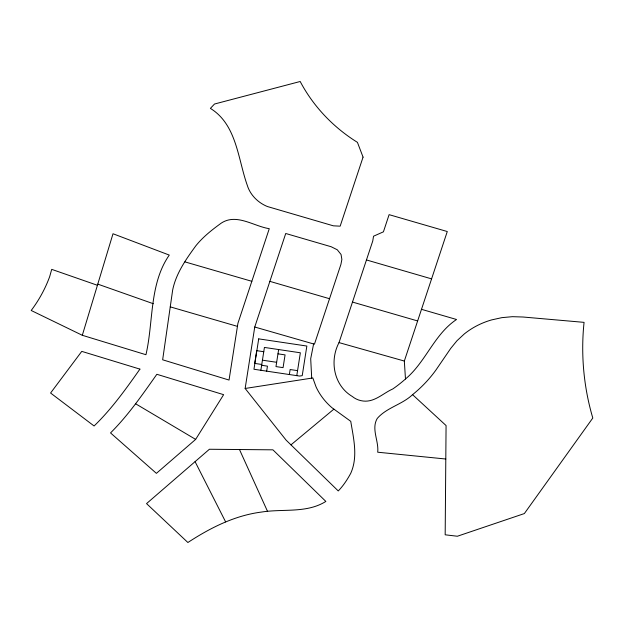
<?xml version="1.0" encoding="UTF-8"?>
<svg xmlns="http://www.w3.org/2000/svg" width="624" height="624" viewBox="0 0 624 624"><rect width="100%" height="100%" fill="white"/><g stroke="black" fill="none" stroke-linecap="round" stroke-linejoin="round"><path stroke-width="0.94" d="M82.313 335.291L112.999 233.75L169.276 255.076C149.128 284.107 153.613 321.828 145.946 354.713L82.313 335.291L31.2 310.479A155.415 139.924 6.8 0 0 49.686 276.604L51.714 269.357L97.445 285.293M237.44 326.375L237.916 323.318L269.272 228.68C253.82 226.309 236.551 213.073 221.309 223.088C212.074 229.749 203.073 236.839 195.874 245.755C186.053 259.21 175.968 273.476 172.645 290.137L162.653 359.798L229.039 380.063L237.44 326.375L170.266 306.868M245.146 388.471L312.827 377.957L316.072 386.919A65.536 58.999 6.8 0 0 332.015 407.768L350.75 421.325C353.519 438.407 358.192 456.737 350.719 473.359C347.264 479.677 343.301 485.784 338.255 490.948L286.096 440.115L245.146 388.471L254.748 327.015L285.73 233.485L331.18 246.745L337.272 249.772L341.039 254.459L341.874 259.428L340.907 264.42L314.441 344.191L254.748 327.015M260.855 370.282L264.428 347.428L300.355 352.786L296.782 375.648M266.666 371.155L267.454 366.148L261.635 365.282M278.647 349.541L275.98 366.584L283.07 367.645L285.067 354.892L277.976 353.831M289.357 374.54L290.137 369.533L297.562 370.64M313.615 343.949L310.697 358.714L311.704 378.136M421.496 309.317L447.275 231.535L389.103 214.656L383.425 231.832L373.534 236.207L372.754 240.997L339.027 342.607C329.316 360.968 333.832 385.546 352.31 396.482A19.305 17.386 6.8 0 0 365.547 401.17C375.929 401.084 383.76 392.933 392.785 388.955C398.354 385.156 403.51 380.843 408.502 376.319C426.715 359.213 435.287 333.614 456.534 319.496L421.496 309.317L404.329 361.046L405.475 378.963M195.64 439.397L223.634 394.672L156.85 374.291C142.467 394.61 128.255 415.295 110.534 432.916L156.398 473.351L195.64 439.397L135.572 403.751M195.078 461.643L209.399 449.257L272.914 449.834L325.853 501.431C306.618 513.497 282.976 508.599 261.573 512.047C234.725 515.471 210.257 527.873 187.886 542.506L146.539 503.607L195.078 461.643L225.631 521.914M290.971 444.857L333.848 409.165M412.565 394.657L446.074 425.552L445.177 534.799L457.361 536.242L524.355 513.568L592.8 418.018C583.682 387.122 580.694 354.393 584.064 322.358L523.068 317.015L512.413 316.68L501.86 317.647L491.595 319.917A77.657 69.911 6.8 0 0 464.295 333.949L456.963 340.751L450.731 348.395L435.958 370.001A140.954 126.898 6.8 0 1 412.565 394.657C402.168 404.563 386.623 407.558 377.239 418.454C371.054 428.938 378.955 440.934 377.707 452.213L445.793 459.014M263.796 351.718L256.706 350.657L254.709 363.41L261.799 364.471M262.47 360.181L276.65 362.302M339.027 342.607L404.329 361.046M352.505 302.078L417.635 320.947M366.475 259.951L431.574 278.873M269.872 281.362L329.527 298.717M184.922 261.877L251.846 281.307M97.804 284.131L153.309 303.716M239.468 449.514L267.571 511.462M258.703 338.863L253.952 369.252L299.582 376.061L302.227 375.656L306.852 346.047L258.703 338.863M363.059 157.131L340.158 226.169L333.333 225.818L267.322 206.505C258.001 202.691 250.216 194.984 247.26 185.242C237.884 158.972 236.792 124.66 210.397 108.389L214.508 104.021L300.191 81.494C313.334 106.462 333.489 127.499 357.427 142.35L363.059 157.131M139.924 369.119C125.908 389.025 111.657 409.009 94.084 425.981L50.583 393.026L81.76 351.374L139.924 369.119"/></g></svg>
